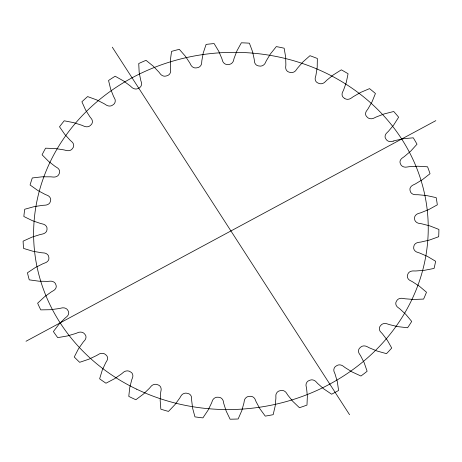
<?xml version="1.0" encoding="UTF-8"?>
<svg xmlns="http://www.w3.org/2000/svg" width="462" height="462" viewBox="0 0 462 462"><rect width="100%" height="100%" fill="white"/><g stroke="black" fill="none" stroke-linecap="round" stroke-linejoin="round"><path stroke-width="0.69" d="M26.016 341.262L435.839 120.64M393.243 141.112C390.702 142.152 387.283 141.672 385.932 139.033A13.49 12.197 -4.5 0 1 385.701 138.692C384.245 136.665 385.412 133.974 387.15 132.548A43.705 39.513 -4.5 0 0 388.461 131.266L393.688 125.023L398.631 117.221A208.096 188.138 -4.5 0 0 393.745 111.498L384.205 113.918L376.253 116.973A43.705 39.513 -4.5 0 0 374.567 117.804C372.193 119.248 368.751 119.242 366.955 116.88A13.49 12.197 -4.5 0 1 366.661 116.586C364.876 114.876 365.465 112.023 366.949 110.32A43.705 39.513 -4.5 0 0 368 108.865L372.002 101.923L375.433 93.503A208.096 188.138 -4.5 0 0 369.536 88.623L360.556 92.464L353.268 96.679A43.705 39.513 -4.5 0 0 351.755 97.759C349.774 99.399 346.667 100.058 344.525 98.337M344.294 98.175L344.063 98.013A13.49 12.197 -4.5 0 1 343.716 97.771C341.672 96.408 341.655 93.509 342.833 91.568A43.705 39.513 -4.5 0 0 343.601 89.975L346.257 82.542L348.077 73.735A208.096 188.138 -4.5 0 0 341.337 69.843L333.183 74.988L326.761 80.249A43.705 39.513 -4.5 0 0 325.473 81.543C323.666 83.709 320.362 84.586 317.914 82.975A13.49 12.197 -4.5 0 1 317.527 82.785C315.292 81.786 314.674 78.967 315.494 76.825A43.705 39.513 -4.5 0 0 315.956 75.139L317.198 67.423L317.348 58.495A208.096 188.138 -4.5 0 0 309.962 55.7L302.864 62.006L297.505 68.157A43.705 39.513 -4.5 0 0 296.465 69.629C295.062 72.078 291.915 73.389 289.264 72.188A13.49 12.197 -4.5 0 1 288.848 72.06C286.48 71.431 285.314 68.798 285.724 66.511A43.705 39.513 -4.5 0 0 285.868 64.784L285.655 57.017L284.136 48.21A208.096 188.138 -4.5 0 0 276.311 46.598L270.472 53.881L266.326 60.747A43.705 39.513 -4.5 0 0 265.575 62.353C264.634 65.009 261.711 66.742 258.934 65.968A13.49 12.197 -4.5 0 1 258.501 65.91C256.058 65.644 254.412 63.277 254.377 60.932A43.705 39.513 -4.5 0 0 254.198 59.211L252.535 51.605L249.388 43.185A208.096 188.138 -4.5 0 0 241.36 42.799L236.948 50.849L234.13 58.235A43.705 39.513 -4.5 0 0 233.691 59.927C233.264 62.705 230.636 64.842 227.801 64.495A13.49 12.197 -4.5 0 1 227.362 64.507C224.89 64.611 222.846 62.566 222.361 60.245A43.705 39.513 -4.5 0 0 221.858 58.582L218.797 51.363L214.114 43.567A208.096 188.138 -4.5 0 0 206.104 44.41L203.245 52.997L201.842 60.689A43.705 39.513 -4.5 0 0 201.721 62.416C201.83 65.211 199.59 67.741 196.76 67.816A13.49 12.197 -4.5 0 1 196.327 67.891C193.873 68.364 191.511 66.672 190.581 64.466A43.705 39.513 -4.5 0 0 189.778 62.907L185.406 56.277L179.32 49.33A208.096 188.138 -4.5 0 0 171.564 51.386L170.345 60.268L170.391 68.047A43.705 39.513 -4.5 0 0 170.593 69.762C171.235 72.465 169.473 75.335 166.701 75.826A13.49 12.197 -4.5 0 1 166.285 75.964C163.9 76.808 161.302 75.491 159.968 73.475A43.705 39.513 -4.5 0 0 158.888 72.072L153.32 66.222L146.015 60.326A208.096 188.138 -4.5 0 0 138.733 63.531L139.183 72.447L140.685 80.082A43.705 39.513 -4.5 0 0 141.205 81.739C142.342 84.246 141.147 87.399 138.484 88.294A13.49 12.197 -4.5 0 1 138.103 88.502C135.851 89.703 133.073 88.773 131.399 87.018A43.705 39.513 -4.5 0 0 130.065 85.799L123.475 80.908L115.148 76.224A208.096 188.138 -4.5 0 0 108.553 80.492L110.661 89.189L113.571 96.466A43.705 39.513 -4.5 0 0 114.397 98.013C115.962 100.237 115.431 103.569 112.93 104.874A13.49 12.197 -4.5 0 1 112.589 105.134C110.539 106.682 107.64 106.145 105.688 104.701A43.705 39.513 -4.5 0 0 104.141 103.707L96.714 99.907L87.618 96.581A208.096 188.138 -4.5 0 0 81.89 101.784L85.603 110.008L89.836 116.713A43.705 39.513 -4.5 0 0 90.939 118.11C92.862 119.993 93.041 123.371 90.771 125.075A13.49 12.197 -4.5 0 1 90.483 125.381C88.698 127.246 85.741 127.108 83.582 126.016A43.705 39.513 -4.5 0 0 81.866 125.277L73.816 122.673L64.206 120.796A208.096 188.138 -4.5 0 0 59.517 126.79L64.72 134.303L70.155 140.246A43.705 39.513 -4.5 0 0 71.506 141.453C73.706 142.966 74.601 146.24 72.644 148.325A13.49 12.197 -4.5 0 1 72.419 148.672C70.963 150.814 68.006 151.08 65.714 150.352A43.705 39.513 -4.5 0 0 63.883 149.884L55.44 148.556L45.588 148.187A208.096 188.138 -4.5 0 0 42.077 154.793L48.62 161.382L55.105 166.395A43.705 39.513 -4.5 0 0 56.664 167.371C59.061 168.497 60.638 171.529 59.072 173.955A13.49 12.197 -4.5 0 1 58.911 174.324C57.854 176.686 54.955 177.362 52.599 177.004A43.705 39.513 -4.5 0 0 50.705 176.825L42.111 176.813L32.305 177.951A208.096 188.138 -4.5 0 0 30.07 184.985L37.769 190.46L45.109 194.392A43.705 39.513 -4.5 0 0 46.835 195.114C49.37 195.859 51.536 198.521 50.445 201.218A13.49 12.197 -4.5 0 1 50.352 201.611C49.74 204.117 46.968 205.203 44.618 205.209A43.705 39.513 -4.5 0 0 42.706 205.324L34.217 206.624L24.74 209.246A208.096 188.138 -4.5 0 0 23.839 216.499L32.467 220.703L40.46 223.446A43.705 39.513 -4.5 0 0 42.296 223.891C44.929 224.243 47.569 226.461 47.003 229.337A13.49 12.197 -4.5 0 1 46.985 229.741C46.858 232.299 44.283 233.801 41.99 234.153A43.705 39.513 -4.5 0 0 40.13 234.557L31.976 237.139L23.1 241.164A208.096 188.138 -4.5 0 0 23.568 248.429L32.883 251.241L41.291 252.72A43.705 39.513 -4.5 0 0 43.191 252.876C45.859 252.835 48.856 254.556 48.856 257.507A13.49 12.197 -4.5 0 1 48.914 257.9C49.272 260.424 46.985 262.324 44.802 263.005A43.705 39.513 -4.5 0 0 43.035 263.687L35.464 267.469L27.443 272.788A208.096 188.138 -4.5 0 0 29.256 279.857L38.987 281.196L47.574 281.364A43.705 39.513 -4.5 0 0 49.48 281.225C52.148 280.786 55.376 282.005 55.948 284.91A13.49 12.197 -4.5 0 1 56.081 285.291C56.913 287.676 55.007 289.94 52.968 290.933A43.705 39.513 -4.5 0 0 51.351 291.88L44.571 296.754L37.636 303.205A208.096 188.138 -4.5 0 0 40.754 309.881L50.618 309.707L59.136 308.552A43.705 39.513 -4.5 0 0 60.996 308.125C63.594 307.282 66.967 308.01 68.076 310.764A13.49 12.197 -4.5 0 1 68.278 311.117C69.537 313.282 68.099 315.852 66.251 317.14A43.705 39.513 -4.5 0 0 64.83 318.312L59.044 324.145L53.39 331.549A208.096 188.138 -4.5 0 0 57.715 337.63L67.44 335.949L75.641 333.512A43.705 39.513 -4.5 0 0 77.397 332.813C79.862 331.566 83.299 331.808 84.887 334.315A13.49 12.197 -4.5 0 1 85.147 334.632C86.775 336.509 85.892 339.299 84.275 340.864A43.705 39.513 -4.5 0 0 83.091 342.238L78.453 348.85L74.255 356.993A208.096 188.138 -4.5 0 0 79.666 362.312L88.958 359.176L96.61 355.526A43.705 39.513 -4.5 0 0 98.215 354.562C100.473 352.928 103.904 352.708 105.896 354.897A13.49 12.197 -4.5 0 1 106.214 355.168C108.137 356.71 107.854 359.603 106.514 361.428A43.705 39.513 -4.5 0 0 105.602 362.959L102.258 370.172L99.625 378.817A208.096 188.138 -4.5 0 0 105.965 383.217L114.564 378.707L121.442 373.949A43.705 39.513 -4.5 0 0 122.852 372.759C124.827 370.761 128.182 370.097 130.503 371.916A13.49 12.197 -4.5 0 1 130.873 372.129C133.021 373.313 133.339 376.189 132.334 378.239A43.705 39.513 -4.5 0 0 131.716 379.885L129.758 387.485L128.771 396.384A208.096 188.138 -4.5 0 0 135.863 399.74L143.515 393.994L149.428 388.265A43.705 39.513 -4.5 0 0 150.595 386.879C152.212 384.563 155.44 383.466 157.998 384.875A13.49 12.197 -4.5 0 1 158.402 385.031C160.712 385.851 161.608 388.588 160.99 390.812A43.705 39.513 -4.5 0 0 160.684 392.521L160.17 400.294L160.857 409.193A208.096 188.138 -4.5 0 0 168.491 411.405L174.983 404.585L179.753 398.048A43.705 39.513 -4.5 0 0 180.648 396.512C181.832 393.942 184.869 392.423 187.595 393.41A13.49 12.197 -4.5 0 1 188.022 393.503C190.436 393.947 191.851 396.46 191.661 398.781A43.705 39.513 -4.5 0 0 191.678 400.514L192.619 408.229L194.958 416.874A208.096 188.138 -4.5 0 0 202.916 417.879L208.062 410.187L211.556 403.031A43.705 39.513 -4.5 0 0 212.15 401.38C212.843 398.642 215.627 396.708 218.439 397.268A13.49 12.197 -4.5 0 1 218.878 397.291C221.344 397.372 223.198 399.584 223.458 401.928A43.705 39.513 -4.5 0 0 223.799 403.626L226.172 411.065L230.099 419.201A208.096 188.138 -4.5 0 0 238.149 418.976L241.793 410.626L243.913 403.06A43.705 39.513 -4.5 0 0 244.196 401.345C244.358 398.544 246.8 396.205 249.636 396.344A13.49 12.197 -4.5 0 1 250.081 396.298C252.547 396.009 254.758 397.88 255.469 400.156A43.705 39.513 -4.5 0 0 256.121 401.773L259.858 408.72L265.257 416.118A208.096 188.138 -4.5 0 0 273.169 414.668L275.213 405.896L275.895 398.134A43.705 39.513 -4.5 0 0 275.854 396.408C275.479 393.647 277.495 390.939 280.301 390.656A13.49 12.197 -4.5 0 1 280.729 390.546C283.154 389.893 285.643 391.395 286.775 393.514A43.705 39.513 -4.5 0 0 287.722 395.004L292.712 401.264L299.428 407.709A208.096 188.138 -4.5 0 0 306.982 405.07L307.363 396.136L306.583 388.403A43.705 39.513 -4.5 0 0 306.225 386.711C305.33 384.095 306.82 381.069 309.546 380.382A13.49 12.197 -4.5 0 1 309.944 380.209C312.266 379.187 314.969 380.307 316.476 382.195A43.705 39.513 -4.5 0 0 317.689 383.518L323.787 388.906L331.635 394.213A208.096 188.138 -4.5 0 0 338.6 390.465L337.312 381.629L335.1 374.145A43.705 39.513 -4.5 0 0 334.424 372.534C333.067 370.16 333.934 366.903 336.527 365.8A13.49 12.197 -4.5 0 1 336.89 365.569C339.044 364.195 341.892 364.928 343.716 366.528A43.705 39.513 -4.5 0 0 345.16 367.637L352.194 372.002L360.938 376.022A208.096 188.138 -4.5 0 0 367.123 371.269L364.2 362.78L360.614 355.763A43.705 39.513 -4.5 0 0 359.65 354.285C357.894 352.223 358.073 348.85 360.464 347.349A13.49 12.197 -4.5 0 1 360.782 347.066C362.71 345.351 365.644 345.692 367.712 346.962A43.705 39.513 -4.5 0 0 369.346 347.828L377.113 351.045L386.503 353.655A208.096 188.138 -4.5 0 0 391.73 348.036L387.254 340.142L382.403 333.789A43.705 39.513 -4.5 0 0 381.173 332.49C379.1 330.786 378.563 327.437 380.682 325.543A13.49 12.197 -4.5 0 1 380.942 325.213C382.571 323.204 385.533 323.14 387.768 324.053A43.705 39.513 -4.5 0 0 389.547 324.659L397.822 326.628L407.594 327.76A208.096 188.138 -4.5 0 0 411.706 321.437L405.809 314.362L399.832 308.864A43.705 39.513 -4.5 0 0 398.371 307.767C396.061 306.445 394.819 303.274 396.592 301.016A13.49 12.197 -4.5 0 1 396.789 300.652C398.048 298.394 400.987 297.926 403.314 298.469A43.705 39.513 -4.5 0 0 405.186 298.793L413.733 299.463L423.596 299.076A208.096 188.138 -4.5 0 0 426.484 292.232L419.334 286.18L412.399 281.693A43.705 39.513 -4.5 0 0 410.753 280.838C408.275 279.903 406.393 277.044 407.732 274.474A13.49 12.197 -4.5 0 1 407.859 274.087C408.697 271.644 411.544 270.767 413.906 270.94A43.705 39.513 -4.5 0 0 415.812 270.969L424.387 270.322L434.061 268.439A208.096 188.138 -4.5 0 0 435.637 261.267L427.442 256.41L419.75 253.06A43.705 39.513 -4.5 0 0 417.96 252.477C415.373 251.929 412.953 249.48 413.79 246.679A13.49 12.197 -4.5 0 1 413.842 246.281C414.218 243.74 416.903 242.446 419.225 242.261A43.705 39.513 -4.5 0 0 421.119 242.001L429.469 240.055L438.681 236.717A208.096 188.138 -4.5 0 0 438.9 229.429L429.897 225.912L421.662 223.793A43.705 39.513 -4.5 0 0 419.791 223.493C417.134 223.337 414.304 221.362 414.581 218.434A13.49 12.197 -4.5 0 1 414.564 218.035C414.449 215.483 416.891 213.779 419.132 213.259A43.705 39.513 -4.5 0 0 420.957 212.711L428.846 209.523L437.323 204.833A208.096 188.138 -4.5 0 0 436.18 197.638L426.622 195.553L418.093 194.733A43.705 39.513 -4.5 0 0 416.181 194.721C413.507 194.964 410.383 193.491 410.094 190.546A13.49 12.197 -4.5 0 1 409.996 190.159C409.401 187.693 411.509 185.603 413.623 184.765A43.705 39.513 -4.5 0 0 415.321 183.951L422.522 179.602L430.03 173.7A208.096 188.138 -4.5 0 0 427.558 166.799L417.723 166.216L409.136 166.713A43.705 39.513 -4.5 0 0 407.247 166.996C404.608 167.637 401.293 166.667 400.45 163.825A13.49 12.197 -4.5 0 1 400.283 163.456C399.232 161.169 400.912 158.743 402.864 157.6A43.705 39.513 -4.5 0 0 404.389 156.537L410.695 151.166L417.007 144.213A208.096 188.138 -4.5 0 0 413.276 137.809L403.447 138.739L395.056 140.54A43.705 39.513 -4.5 0 0 393.243 141.106M112.289 47.182L349.567 414.72M136.573 389.148A197.424 178.488 -4.5 0 0 428.182 223.66A197.424 178.488 -4.5 0 0 128.026 80.041A197.424 178.488 -4.5 0 0 136.573 389.148"/></g></svg>
